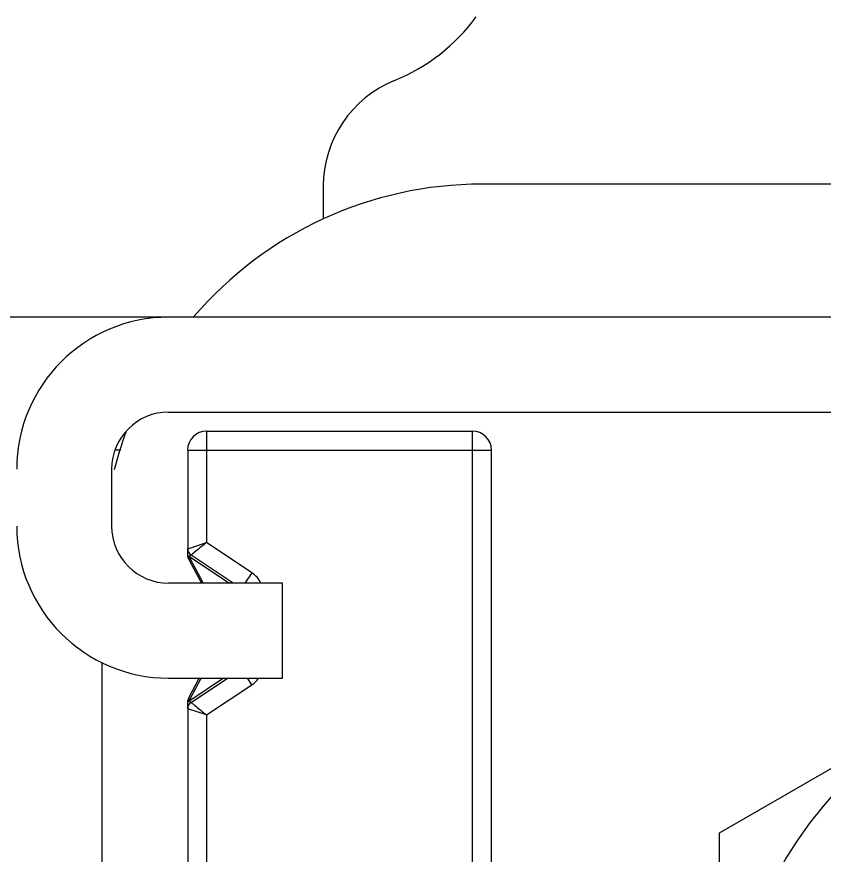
# Model space of a CAD drawing. Extents: x -409572 to -157272, y 600795 to 878326.
# Drawn here: x -388818.5 to -388709.8, y 801251.4 to 801364.2 of the extents above; entities that cross this region are included whole.
import ezdxf

# ---------------------------------------------------------------- set-up
doc = ezdxf.new("R2010")
doc.units = 0
doc.header["$LTSCALE"] = 1000
doc.header["$MEASUREMENT"] = 0
doc.layers.get('0').update_dxf_attribs({"linetype": 'CONTINUOUS'})

msp = doc.modelspace()

# ---------------------------------------------------------------- linework, layer by layer
for p, q in [((-388541, 801341.65), (-388755.87, 801341.65)), ((-388777.24, 801341.37), (-388777.24, 801336.97)), ((-388629.38, 801323.76), (-389250.33, 801323.76)), ((-388798.04, 801310.98), (-388629.38, 801310.98)), ((-388792.93, 801308.43), (-388792.93, 801293.44)), ((-388792.93, 801308.43), (-388757.15, 801308.43)), ((-388757.15, 801233.65), (-388757.15, 801308.43)), ((-388804.47, 801305.87), (-388805.23, 801305.87)), ((-388795.48, 801305.87), (-388795.48, 801292.62)), ((-388795.48, 801305.87), (-388754.59, 801305.87)), ((-388754.59, 801231.82), (-388754.59, 801305.87)), ((-388805.7, 801295.65), (-388805.7, 801303.32)), ((-388795.48, 801292.62), (-388792.93, 801293.44)), ((-388786.85, 801289.39), (-388792.93, 801293.44)), ((-388795.48, 801291.61), (-388795.48, 801292.61)), ((-388795.48, 801291.79), (-388795.48, 801291.84)), ((-388795.19, 801291.35), (-388795.39, 801291.25)), ((-388795.39, 801291.25), (-388793.64, 801287.98)), ((-388795.32, 801291.41), (-388795.22, 801291.36)), ((-388795.19, 801291.53), (-388795.19, 801291.35)), ((-388795.19, 801291.53), (-388789.87, 801287.98)), ((-388795.19, 801291.35), (-388793.39, 801287.98)), ((-388789.35, 801287.98), (-388795.03, 801291.77)), ((-388723.93, 801254.39), (-388662.6, 801289.8)), ((-388786.85, 801289.39), (-388787.79, 801287.98)), ((-388782.7, 801287.98), (-388798.04, 801287.98)), ((-388782.7, 801275.21), (-388782.7, 801287.98)), ((-388806.98, 801241.88), (-388806.98, 801277.28)), ((-388798.04, 801275.21), (-388782.7, 801275.21)), ((-388795.39, 801272.45), (-388793.92, 801275.21)), ((-388790.64, 801275.21), (-388795.19, 801272.17)), ((-388795.19, 801272.35), (-388793.66, 801275.21)), ((-388795.03, 801271.93), (-388790.12, 801275.21)), ((-388786.85, 801274.31), (-388787.45, 801275.21)), ((-388792.93, 801270.26), (-388786.85, 801274.31)), ((-388795.48, 801271.09), (-388795.48, 801272.09)), ((-388795.39, 801272.45), (-388795.19, 801272.35)), ((-388795.32, 801272.29), (-388795.22, 801272.34)), ((-388795.19, 801272.35), (-388795.19, 801272.17)), ((-388795.48, 801271.16), (-388795.48, 801271.37)), ((-388795.48, 801271.08), (-388795.48, 801166.07)), ((-388792.93, 801270.26), (-388795.48, 801271.08)), ((-388792.93, 801270.26), (-388792.93, 801167.71)), ((-388723.93, 801183.58), (-388723.93, 801254.39))]:
    msp.add_line(p, q)
msp.add_circle((-388662.6, 801218.99), 61.33)
for centre, radius, start, end in [((-388777.24, 801379.27), 25.55, 292.0243, 323.7485), ((-388761.9, 801341.37), 15.33, 112.0243, 180), ((-388755.87, 801290.54), 51.11, 90, 139.4173), ((-388798.04, 801303.32), 20.44, 90, 180), ((-388798.04, 801303.32), 7.67, 90, 180), ((-388755.87, 801290.54), 51.11, 159.6685, 165.625), ((-388792.93, 801305.87), 2.56, 90, 180), ((-388757.15, 801305.87), 2.56, 0, 90), ((-388798.04, 801295.65), 20.44, 180, 270), ((-388798.04, 801295.65), 7.67, 180, 270), ((-388794.46, 801292.62), 1.02, 180, 236.3099), ((-388794.72, 801291.61), 0.767, 180, 208.1839), ((-388795.05, 801291.91), 0.572, 238.1, 241.2862), ((-388794.88, 801292.27), 0.967, 249.7906, 251.2256), ((-388788.84, 801286.41), 3.58, 26.1204, 56.3099), ((-388788.84, 801277.29), 3.58, 303.6901, 324.1234), ((-388794.72, 801272.09), 0.767, 151.8161, 180), ((-388794.46, 801271.08), 1.02, 123.6901, 180), ((-388795.05, 801271.79), 0.572, 118.7157, 121.8919), ((-388794.88, 801271.43), 0.968, 108.7666, 110.2059)]:
    msp.add_arc(centre, radius, start, end)
for points, knots in [([(-388792.93, 801293.44), (-388793.42, 801293.05), (-388794.13, 801292.52), (-388794.8, 801291.92), (-388795.03, 801291.77)], [0, 0, 0, 0, 0.698346, 1, 1, 1, 1]), ([(-388795.45, 801291.69), (-388795.46, 801291.71), (-388795.48, 801291.74), (-388795.48, 801291.77), (-388795.48, 801291.79)], [0, 0, 0, 0, 0.519543, 1, 1, 1, 1]), ([(-388795.19, 801291.53), (-388795.22, 801291.54), (-388795.31, 801291.58), (-388795.41, 801291.63), (-388795.45, 801291.69)], [0, 0, 0, 0, 0.29815, 1, 1, 1, 1]), ([(-388795.03, 801291.77), (-388795.07, 801291.79), (-388795.24, 801291.83), (-388795.21, 801291.62), (-388795.19, 801291.53)], [0, 0, 0, 0, 0.346904, 1, 1, 1, 1]), ([(-388795.45, 801272.01), (-388795.46, 801271.99), (-388795.48, 801271.96), (-388795.48, 801271.93), (-388795.48, 801271.91)], [0, 0, 0, 0, 0.519447, 1, 1, 1, 1]), ([(-388795.19, 801272.17), (-388795.22, 801272.16), (-388795.31, 801272.12), (-388795.41, 801272.07), (-388795.45, 801272.01)], [0, 0, 0, 0, 0.298151, 1, 1, 1, 1]), ([(-388795.19, 801272.17), (-388795.21, 801272.08), (-388795.24, 801271.87), (-388795.07, 801271.91), (-388795.03, 801271.93)], [0, 0, 0, 0, 0.652586, 1, 1, 1, 1]), ([(-388795.03, 801271.93), (-388794.8, 801271.78), (-388794.13, 801271.18), (-388793.42, 801270.65), (-388792.93, 801270.26)], [0, 0, 0, 0, 0.301655, 1, 1, 1, 1])]:
    msp.add_open_spline(points, degree=3, knots=knots)
for points in [[(-388795.48, 801291.61), (-388795.48, 801291.53), (-388795.41, 801291.46), (-388795.35, 801291.42)], [(-388795.48, 801272.09), (-388795.48, 801272.17), (-388795.41, 801272.24), (-388795.35, 801272.28)]]:
    msp.add_open_spline(points, degree=3)

doc.saveas('drawing.dxf')
